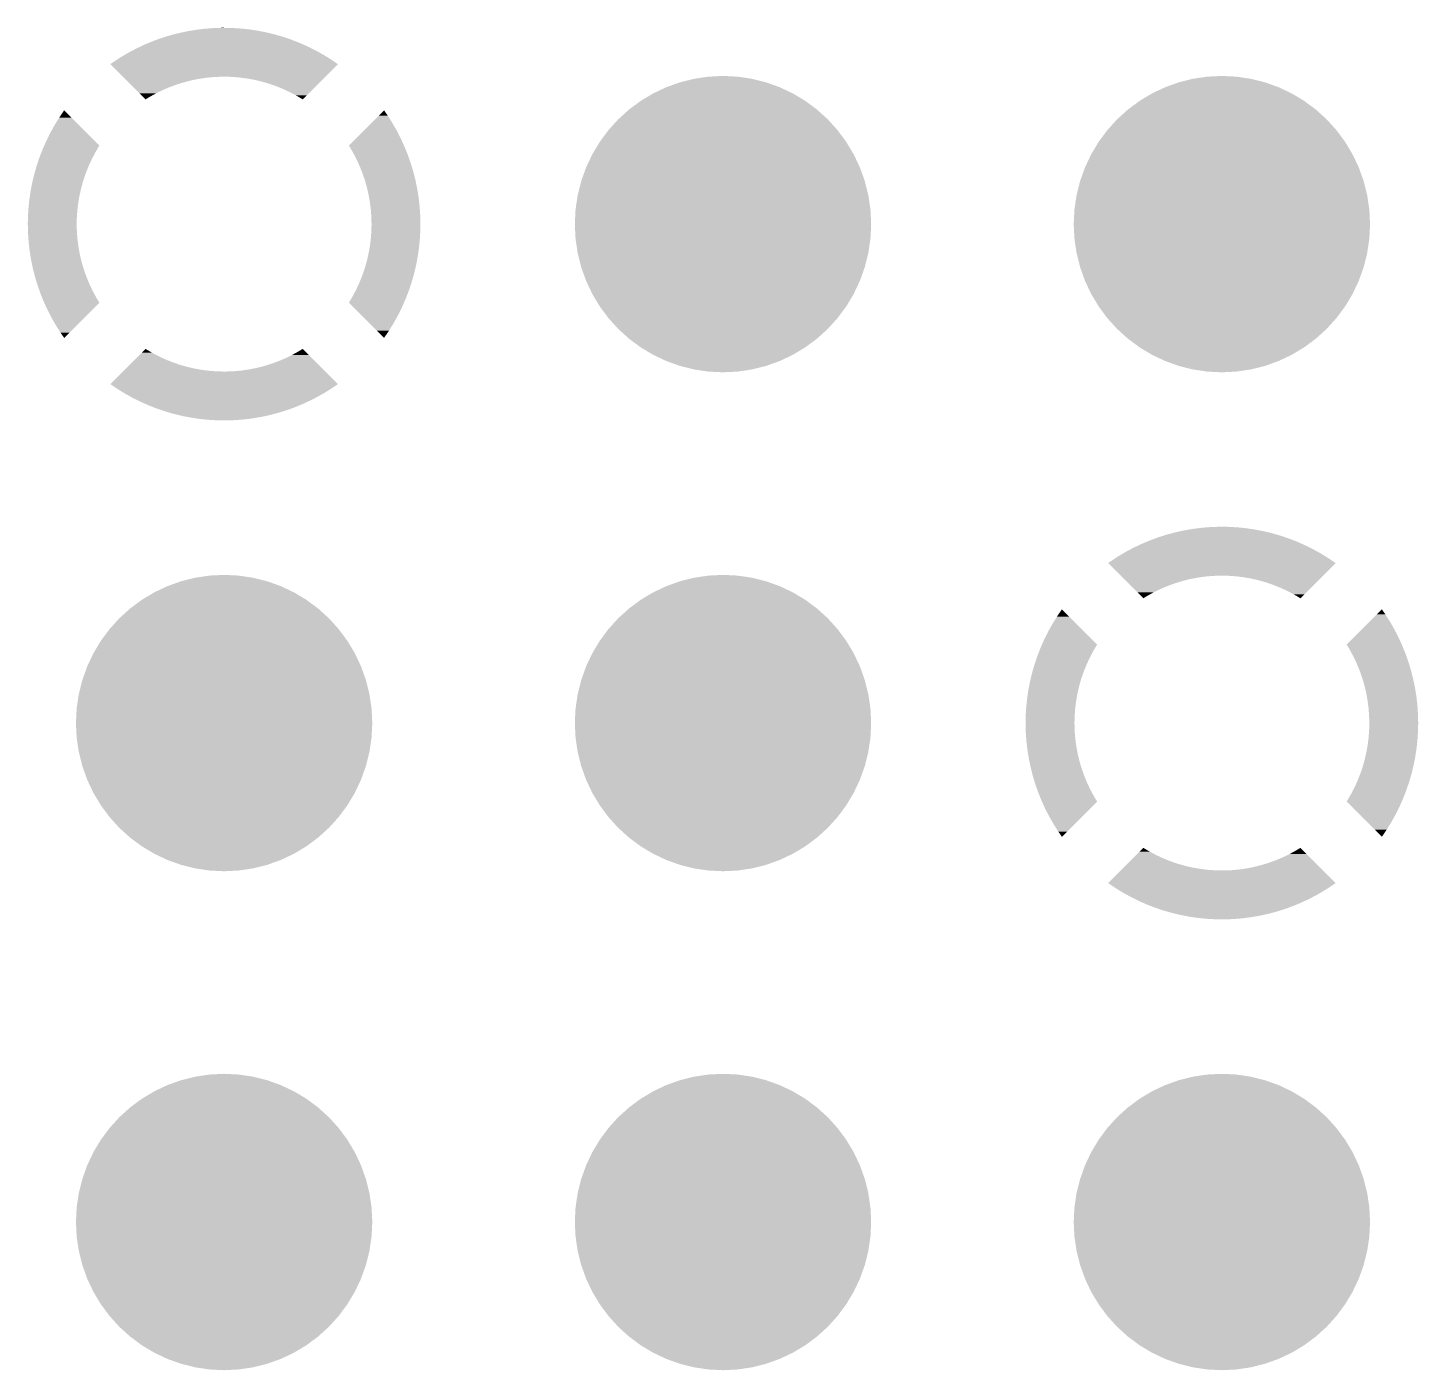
# Model space of a CAD drawing. Extents: x 295 to 953, y 10 to 290.
# Drawn here: x 731.5 to 738.58, y 178.8 to 185.63 of the extents above; entities that cross this region are included whole.
import ezdxf

# ---------------------------------------------------------------- set-up
doc = ezdxf.new("R2010")
doc.units = 0
doc.header["$LTSCALE"] = 5
doc.header["$MEASUREMENT"] = 0
doc.layers.get('0').update_dxf_attribs({"linetype": 'CONTINUOUS', "lineweight": 25})

msp = doc.modelspace()

# ---------------------------------------------------------------- linework, layer by layer
at = {"const_width": 0.7544}
for points in [[(734.6625, 184.6333, 1), (735.4169, 184.6333, 1)], [(737.2025, 184.6333, 1), (737.9569, 184.6333, 1)], [(732.1225, 182.0933, 1), (732.8769, 182.0933, 1)], [(734.6625, 182.0933, 1), (735.4169, 182.0933, 1)], [(732.1225, 179.5533, 1), (732.8769, 179.5533, 1)], [(734.6625, 179.5533, 1), (735.4169, 179.5533, 1)], [(737.2025, 179.5533, 1), (737.9569, 179.5533, 1)]]:
    msp.add_lwpolyline(points, format="xyb", close=True, dxfattribs=at)
for points in [[(732.2902, 185.6103), (732.3075, 185.6141), (732.7103, 185.6103), (732.6905, 185.6141)], [(732.3075, 185.6141), (732.3347, 185.6188), (732.6905, 185.6141), (732.6661, 185.6188)], [(732.3347, 185.6188), (732.3519, 185.6218), (732.6661, 185.6188), (732.6457, 185.6218)], [(732.3519, 185.6218), (732.3799, 185.6253), (732.6457, 185.6218), (732.6215, 185.6253)], [(732.3799, 185.6253), (732.3967, 185.6275), (732.6215, 185.6253), (732.6003, 185.6275)], [(732.3967, 185.6275), (732.4258, 185.6298), (732.6003, 185.6275), (732.5767, 185.6298)], [(732.4258, 185.6298), (732.4416, 185.6311), (732.5767, 185.6298), (732.5533, 185.6311)], [(732.4416, 185.6311), (732.4747, 185.6323), (732.5533, 185.6311), (732.5317, 185.6323)], [(732.4747, 185.6323), (732.4866, 185.6327), (732.5317, 185.6323), (732.4866, 185.6327)], [(732.0765, 185.5385), (732.0931, 185.5464), (732.9234, 185.5385), (732.9056, 185.5464)], [(732.0931, 185.5464), (732.1178, 185.5567), (732.9056, 185.5464), (732.8822, 185.5567)], [(732.1178, 185.5567), (732.1347, 185.5638), (732.8822, 185.5567), (732.864, 185.5638)], [(732.1347, 185.5638), (732.1599, 185.573), (732.864, 185.5638), (732.8402, 185.573)], [(732.1599, 185.573), (732.177, 185.5793), (732.8402, 185.573), (732.8216, 185.5793)], [(732.177, 185.5793), (732.2027, 185.5874), (732.8216, 185.5793), (732.7975, 185.5874)], [(732.2027, 185.5874), (732.22, 185.5929), (732.7975, 185.5874), (732.7785, 185.5929)], [(732.22, 185.5929), (732.2462, 185.5999), (732.7785, 185.5929), (732.7542, 185.5999)], [(732.2462, 185.5999), (732.2635, 185.6045), (732.7542, 185.5999), (732.7348, 185.6045)], [(732.2635, 185.6045), (732.2902, 185.6103), (732.7348, 185.6045), (732.7103, 185.6103)], [(731.9359, 185.4586), (731.9582, 185.4731), (733.063, 185.4586), (733.0416, 185.4731)], [(731.9582, 185.4731), (731.9737, 185.4832), (733.0416, 185.4731), (733.0252, 185.4832)], [(731.9737, 185.4832), (731.9966, 185.4967), (733.0252, 185.4832), (733.0032, 185.4967)], [(731.9966, 185.4967), (732.0126, 185.506), (733.0032, 185.4967), (732.9863, 185.506)], [(732.0126, 185.506), (732.0361, 185.5185), (732.9863, 185.506), (732.9638, 185.5185)], [(732.0361, 185.5185), (732.0524, 185.5271), (732.9638, 185.5185), (732.9464, 185.5271)], [(732.0524, 185.5271), (732.0765, 185.5385), (732.9464, 185.5271), (732.9234, 185.5385)], [(731.9205, 185.4478), (731.9359, 185.4586), (733.0789, 185.4478), (733.063, 185.4586)], [(731.9845, 185.3838), (731.9205, 185.4478), (733.0149, 185.3838), (733.0789, 185.4478)], [(731.9859, 185.3824), (731.9845, 185.3838), (732.4528, 185.3824), (732.4918, 185.3838)], [(731.9893, 185.379), (731.9859, 185.3824), (732.4139, 185.379), (732.4528, 185.3824)], [(731.9948, 185.3735), (731.9893, 185.379), (732.3752, 185.3735), (732.4139, 185.379)], [(732.0023, 185.366), (731.9948, 185.3735), (732.3369, 185.366), (732.3752, 185.3735)], [(732.0117, 185.3565), (732.0023, 185.366), (732.299, 185.3565), (732.3369, 185.366)], [(732.0231, 185.3451), (732.0117, 185.3565), (732.2617, 185.3451), (732.299, 185.3565)], [(732.0365, 185.3318), (732.0231, 185.3451), (732.225, 185.3318), (732.2617, 185.3451)], [(732.0517, 185.3166), (732.0365, 185.3318), (732.189, 185.3166), (732.225, 185.3318)], [(732.5309, 185.3832), (732.4918, 185.3838), (733.0143, 185.3832), (733.0149, 185.3838)], [(732.5698, 185.3806), (732.5309, 185.3832), (733.0117, 185.3806), (733.0143, 185.3832)], [(732.6086, 185.3759), (732.5698, 185.3806), (733.007, 185.3759), (733.0117, 185.3806)], [(732.6471, 185.3693), (732.6086, 185.3759), (733.0004, 185.3693), (733.007, 185.3759)], [(732.6852, 185.3606), (732.6471, 185.3693), (732.9917, 185.3606), (733.0004, 185.3693)], [(732.7227, 185.35), (732.6852, 185.3606), (732.9811, 185.35), (732.9917, 185.3606)], [(732.7597, 185.3374), (732.7227, 185.35), (732.9685, 185.3374), (732.9811, 185.35)], [(732.796, 185.3229), (732.7597, 185.3374), (732.954, 185.3229), (732.9685, 185.3374)], [(732.0688, 185.2995), (732.0517, 185.3166), (732.1539, 185.2995), (732.189, 185.3166)], [(732.0877, 185.2806), (732.0688, 185.2995), (732.1197, 185.2806), (732.1539, 185.2995)], [(732.0998, 185.2685), (732.0877, 185.2806), (732.0998, 185.2685), (732.1197, 185.2806)], [(732.8314, 185.3066), (732.796, 185.3229), (732.9377, 185.3066), (732.954, 185.3229)], [(732.866, 185.2884), (732.8314, 185.3066), (732.9195, 185.2884), (732.9377, 185.3066)], [(732.8996, 185.2685), (732.866, 185.2884), (732.8996, 185.2685), (732.9195, 185.2884)], [(731.6599, 185.1752), (731.6852, 185.2125), (731.7225, 185.1752), (731.6852, 185.2125)], [(733.2498, 185.1481), (733.2879, 185.1862), (733.3564, 185.1481), (733.3323, 185.1862)], [(733.2879, 185.1862), (733.3142, 185.2125), (733.3323, 185.1862), (733.3142, 185.2125)], [(731.6145, 185.0974), (731.6363, 185.1368), (731.8003, 185.0974), (731.7609, 185.1368)], [(731.6363, 185.1368), (731.6599, 185.1752), (731.7609, 185.1368), (731.7225, 185.1752)], [(733.2106, 185.109), (733.2498, 185.1481), (733.3787, 185.109), (733.3564, 185.1481)], [(731.584, 185.0332), (731.5945, 185.057), (731.8645, 185.0332), (731.8407, 185.057)], [(731.5945, 185.057), (731.6145, 185.0974), (731.8407, 185.057), (731.8003, 185.0974)], [(733.1349, 185.0332), (733.1705, 185.0689), (733.4156, 185.0332), (733.3993, 185.0689)], [(733.1705, 185.0689), (733.2106, 185.109), (733.3993, 185.0689), (733.3787, 185.109)], [(731.557, 184.965), (731.56, 184.9738), (731.8264, 184.965), (731.831, 184.9738)], [(731.56, 184.9738), (731.57, 184.9996), (731.831, 184.9738), (731.8446, 184.9996)], [(731.57, 184.9996), (731.5763, 185.0158), (731.8446, 184.9996), (731.8542, 185.0158)], [(731.5763, 185.0158), (731.584, 185.0332), (731.8542, 185.0158), (731.8645, 185.0332)], [(733.1381, 185.0279), (733.1349, 185.0332), (733.418, 185.0279), (733.4156, 185.0332)], [(733.1509, 185.0065), (733.1381, 185.0279), (733.4266, 185.0065), (733.418, 185.0279)], [(733.1619, 184.9861), (733.1509, 185.0065), (733.4349, 184.9861), (733.4266, 185.0065)], [(733.1695, 184.9721), (733.1619, 184.9861), (733.4398, 184.9721), (733.4349, 184.9861)], [(731.5347, 184.8933), (731.5452, 184.9296), (731.7956, 184.8933), (731.8101, 184.9296)], [(731.5452, 184.9296), (731.5456, 184.9311), (731.8101, 184.9296), (731.8108, 184.9311)], [(731.5456, 184.9311), (731.557, 184.965), (731.8108, 184.9311), (731.8264, 184.965)], [(733.183, 184.9436), (733.1695, 184.9721), (733.4498, 184.9436), (733.4398, 184.9721)], [(733.1862, 184.9368), (733.183, 184.9436), (733.4519, 184.9368), (733.4498, 184.9436)], [(733.201, 184.9007), (733.1862, 184.9368), (733.4628, 184.9007), (733.4519, 184.9368)], [(731.5178, 184.8188), (731.5227, 184.844), (731.7724, 184.8188), (731.7795, 184.844)], [(731.5227, 184.844), (731.5256, 184.8563), (731.7795, 184.844), (731.783, 184.8563)], [(731.5256, 184.8563), (731.5331, 184.8878), (731.783, 184.8563), (731.7937, 184.8878)], [(731.5331, 184.8878), (731.5347, 184.8933), (731.7937, 184.8878), (731.7956, 184.8933)], [(733.2011, 184.9004), (733.201, 184.9007), (733.4628, 184.9004), (733.4628, 184.9007)], [(733.214, 184.8638), (733.2011, 184.9004), (733.4721, 184.8638), (733.4628, 184.9004)], [(733.2161, 184.8567), (733.214, 184.8638), (733.4739, 184.8567), (733.4721, 184.8638)], [(733.225, 184.8264), (733.2161, 184.8567), (733.4801, 184.8264), (733.4739, 184.8567)], [(731.5077, 184.7551), (731.5114, 184.7807), (731.7593, 184.7551), (731.7637, 184.7807)], [(731.5114, 184.7807), (731.5142, 184.7997), (731.7637, 184.7807), (731.7681, 184.7997)], [(731.5142, 184.7997), (731.5178, 184.8188), (731.7681, 184.7997), (731.7724, 184.8188)], [(733.2283, 184.8126), (733.225, 184.8264), (733.483, 184.8126), (733.4801, 184.8264)], [(733.2341, 184.7884), (733.2283, 184.8126), (733.4868, 184.7884), (733.483, 184.8126)], [(733.2378, 184.7681), (733.2341, 184.7884), (733.4901, 184.7681), (733.4868, 184.7884)], [(733.2411, 184.75), (733.2378, 184.7681), (733.4921, 184.75), (733.4901, 184.7681)], [(731.5007, 184.6653), (731.5028, 184.7034), (731.7498, 184.6653), (731.7524, 184.7034)], [(731.5028, 184.7034), (731.5032, 184.7103), (731.7524, 184.7034), (731.7532, 184.7103)], [(731.5032, 184.7103), (731.5064, 184.7422), (731.7532, 184.7103), (731.7571, 184.7422)], [(731.5064, 184.7422), (731.5077, 184.7551), (731.7571, 184.7422), (731.7593, 184.7551)], [(733.2446, 184.7233), (733.2411, 184.75), (733.4951, 184.7233), (733.4921, 184.75)], [(733.2462, 184.7113), (733.2446, 184.7233), (733.4959, 184.7113), (733.4951, 184.7233)], [(733.2488, 184.6784), (733.2462, 184.7113), (733.4982, 184.6784), (733.4959, 184.7113)], [(731.5002, 184.6333), (731.5007, 184.6645), (731.7491, 184.6333), (731.7498, 184.6645)], [(731.5011, 184.5943), (731.5002, 184.6333), (731.7501, 184.5943), (731.7491, 184.6333)], [(731.5007, 184.6645), (731.5007, 184.6653), (731.7498, 184.6645), (731.7498, 184.6653)], [(733.2492, 184.6723), (733.2488, 184.6784), (733.4983, 184.6723), (733.4982, 184.6784)], [(733.2503, 184.6333), (733.2492, 184.6723), (733.4992, 184.6333), (733.4983, 184.6723)], [(733.2496, 184.6021), (733.2503, 184.6333), (733.4987, 184.6021), (733.4992, 184.6333)], [(731.5012, 184.5883), (731.5011, 184.5943), (731.7506, 184.5883), (731.7501, 184.5943)], [(731.5035, 184.5553), (731.5012, 184.5883), (731.7532, 184.5553), (731.7506, 184.5883)], [(731.5043, 184.5433), (731.5035, 184.5553), (731.7548, 184.5433), (731.7532, 184.5553)], [(733.2423, 184.5244), (733.2462, 184.5563), (733.493, 184.5244), (733.4962, 184.5563)], [(733.2462, 184.5563), (733.247, 184.5632), (733.4962, 184.5563), (733.4966, 184.5632)], [(733.247, 184.5632), (733.2496, 184.6013), (733.4966, 184.5632), (733.4987, 184.6013)], [(733.2496, 184.6013), (733.2496, 184.6021), (733.4987, 184.6013), (733.4987, 184.6021)], [(731.5073, 184.5166), (731.5043, 184.5433), (731.7583, 184.5166), (731.7548, 184.5433)], [(731.5093, 184.4985), (731.5073, 184.5166), (731.7616, 184.4985), (731.7583, 184.5166)], [(731.5126, 184.4782), (731.5093, 184.4985), (731.7653, 184.4782), (731.7616, 184.4985)], [(733.2313, 184.4669), (733.2356, 184.4859), (733.4852, 184.4669), (733.488, 184.4859)], [(733.2356, 184.4859), (733.2401, 184.5115), (733.488, 184.4859), (733.4917, 184.5115)], [(733.2401, 184.5115), (733.2423, 184.5244), (733.4917, 184.5115), (733.493, 184.5244)], [(731.5164, 184.454), (731.5126, 184.4782), (731.7711, 184.454), (731.7653, 184.4782)], [(731.5193, 184.4402), (731.5164, 184.454), (731.7744, 184.4402), (731.7711, 184.454)], [(731.5255, 184.4099), (731.5193, 184.4402), (731.7833, 184.4099), (731.7744, 184.4402)], [(731.5273, 184.4028), (731.5255, 184.4099), (731.7854, 184.4028), (731.7833, 184.4099)], [(733.2057, 184.3788), (733.2164, 184.4103), (733.4662, 184.3788), (733.4738, 184.4103)], [(733.2164, 184.4103), (733.2199, 184.4226), (733.4738, 184.4103), (733.4767, 184.4226)], [(733.2199, 184.4226), (733.227, 184.4478), (733.4767, 184.4226), (733.4816, 184.4478)], [(733.227, 184.4478), (733.2313, 184.4669), (733.4816, 184.4478), (733.4852, 184.4669)], [(731.5366, 184.3662), (731.5273, 184.4028), (731.7983, 184.3662), (731.7854, 184.4028)], [(731.5366, 184.3659), (731.5366, 184.3662), (731.7984, 184.3659), (731.7983, 184.3662)], [(731.5475, 184.3298), (731.5366, 184.3659), (731.8132, 184.3298), (731.7984, 184.3659)], [(733.1886, 184.3355), (733.1893, 184.337), (733.4538, 184.3355), (733.4542, 184.337)], [(733.1893, 184.337), (733.2038, 184.3733), (733.4542, 184.337), (733.4647, 184.3733)], [(733.2038, 184.3733), (733.2057, 184.3788), (733.4647, 184.3733), (733.4662, 184.3788)], [(731.5496, 184.323), (731.5475, 184.3298), (731.8164, 184.323), (731.8132, 184.3298)], [(731.5596, 184.2945), (731.5496, 184.323), (731.8299, 184.2945), (731.8164, 184.323)], [(731.5645, 184.2805), (731.5596, 184.2945), (731.8375, 184.2805), (731.8299, 184.2945)], [(731.5728, 184.2601), (731.5645, 184.2805), (731.8485, 184.2601), (731.8375, 184.2805)], [(733.1452, 184.2508), (733.1548, 184.267), (733.4231, 184.2508), (733.4294, 184.267)], [(733.1548, 184.267), (733.1684, 184.2928), (733.4294, 184.267), (733.4394, 184.2928)], [(733.1684, 184.2928), (733.173, 184.3016), (733.4394, 184.2928), (733.4423, 184.3016)], [(733.173, 184.3016), (733.1886, 184.3355), (733.4423, 184.3016), (733.4538, 184.3355)], [(731.5814, 184.2387), (731.5728, 184.2601), (731.8613, 184.2387), (731.8485, 184.2601)], [(731.5838, 184.2334), (731.5814, 184.2387), (731.8645, 184.2334), (731.8613, 184.2387)], [(731.6001, 184.1977), (731.5838, 184.2334), (731.8289, 184.1977), (731.8645, 184.2334)], [(731.6206, 184.1576), (731.6001, 184.1977), (731.7888, 184.1576), (731.8289, 184.1977)], [(733.1349, 184.2334), (733.1452, 184.2508), (733.4154, 184.2334), (733.4231, 184.2508)], [(733.1587, 184.2096), (733.1349, 184.2334), (733.4049, 184.2096), (733.4154, 184.2334)], [(733.1991, 184.1692), (733.1587, 184.2096), (733.3849, 184.1692), (733.4049, 184.2096)], [(731.643, 184.1185), (731.6206, 184.1576), (731.7496, 184.1185), (731.7888, 184.1576)], [(733.2385, 184.1298), (733.1991, 184.1692), (733.3631, 184.1298), (733.3849, 184.1692)], [(733.2769, 184.0914), (733.2385, 184.1298), (733.3395, 184.0914), (733.3631, 184.1298)], [(731.6671, 184.0804), (731.643, 184.1185), (731.7115, 184.0804), (731.7496, 184.1185)], [(731.6852, 184.0541), (731.6671, 184.0804), (731.6852, 184.0541), (731.7115, 184.0804)], [(733.3142, 184.0541), (733.2769, 184.0914), (733.3142, 184.0541), (733.3395, 184.0914)], [(732.0799, 183.9782), (732.0998, 183.9981), (732.1334, 183.9782), (732.0998, 183.9981)], [(732.8455, 183.9671), (732.8797, 183.986), (732.9306, 183.9671), (732.9117, 183.986)], [(732.8797, 183.986), (732.8996, 183.9981), (732.9117, 183.986), (732.8996, 183.9981)], [(732.0077, 183.906), (732.0183, 183.9166), (732.3142, 183.906), (732.2767, 183.9166)], [(732.0183, 183.9166), (732.0309, 183.9292), (732.2767, 183.9166), (732.2397, 183.9292)], [(732.0309, 183.9292), (732.0454, 183.9437), (732.2397, 183.9292), (732.2034, 183.9437)], [(732.0454, 183.9437), (732.0617, 183.96), (732.2034, 183.9437), (732.1679, 183.96)], [(732.0617, 183.96), (732.0799, 183.9782), (732.1679, 183.96), (732.1334, 183.9782)], [(732.7004, 183.9101), (732.7377, 183.9215), (732.9877, 183.9101), (732.9762, 183.9215)], [(732.7377, 183.9215), (732.7744, 183.9348), (732.9762, 183.9215), (732.9629, 183.9348)], [(732.7744, 183.9348), (732.8104, 183.95), (732.9629, 183.9348), (732.9477, 183.95)], [(732.8104, 183.95), (732.8455, 183.9671), (732.9477, 183.95), (732.9306, 183.9671)], [(731.9204, 183.8188), (731.9844, 183.8828), (733.0789, 183.8188), (733.0149, 183.8828)], [(731.9844, 183.8828), (731.9851, 183.8834), (732.5076, 183.8828), (732.4685, 183.8834)], [(731.9851, 183.8834), (731.9877, 183.886), (732.4685, 183.8834), (732.4296, 183.886)], [(731.9877, 183.886), (731.9924, 183.8907), (732.4296, 183.886), (732.3908, 183.8907)], [(731.9924, 183.8907), (731.999, 183.8973), (732.3908, 183.8907), (732.3523, 183.8973)], [(731.999, 183.8973), (732.0077, 183.906), (732.3523, 183.8973), (732.3142, 183.906)], [(732.5076, 183.8828), (732.5466, 183.8842), (733.0149, 183.8828), (733.0135, 183.8842)], [(732.5466, 183.8842), (732.5855, 183.8877), (733.0135, 183.8842), (733.0101, 183.8877)], [(732.5855, 183.8877), (732.6241, 183.8931), (733.0101, 183.8877), (733.0046, 183.8931)], [(732.6241, 183.8931), (732.6625, 183.9006), (733.0046, 183.8931), (732.9971, 183.9006)], [(732.6625, 183.9006), (732.7004, 183.9101), (732.9971, 183.9006), (732.9877, 183.9101)], [(731.9364, 183.808), (731.9204, 183.8188), (733.0634, 183.808), (733.0789, 183.8188)], [(731.9578, 183.7935), (731.9364, 183.808), (733.0412, 183.7935), (733.0634, 183.808)], [(731.9742, 183.7834), (731.9578, 183.7935), (733.0257, 183.7834), (733.0412, 183.7935)], [(731.9962, 183.7699), (731.9742, 183.7834), (733.0027, 183.7699), (733.0257, 183.7834)], [(732.0131, 183.7606), (731.9962, 183.7699), (732.9868, 183.7606), (733.0027, 183.7699)], [(732.0356, 183.7481), (732.0131, 183.7606), (732.9633, 183.7481), (732.9868, 183.7606)], [(732.053, 183.7395), (732.0356, 183.7481), (732.947, 183.7395), (732.9633, 183.7481)], [(732.076, 183.7281), (732.053, 183.7395), (732.9229, 183.7281), (732.947, 183.7395)], [(732.0938, 183.7202), (732.076, 183.7281), (732.9063, 183.7202), (732.9229, 183.7281)], [(732.1172, 183.7099), (732.0938, 183.7202), (732.8816, 183.7099), (732.9063, 183.7202)], [(732.1354, 183.7028), (732.1172, 183.7099), (732.8647, 183.7028), (732.8816, 183.7099)], [(732.1592, 183.6936), (732.1354, 183.7028), (732.8395, 183.6936), (732.8647, 183.7028)], [(732.1778, 183.6873), (732.1592, 183.6936), (732.8224, 183.6873), (732.8395, 183.6936)], [(732.2019, 183.6792), (732.1778, 183.6873), (732.7967, 183.6792), (732.8224, 183.6873)], [(732.2209, 183.6737), (732.2019, 183.6792), (732.7794, 183.6737), (732.7967, 183.6792)], [(732.2452, 183.6668), (732.2209, 183.6737), (732.7532, 183.6668), (732.7794, 183.6737)], [(732.2646, 183.6621), (732.2452, 183.6668), (732.7359, 183.6621), (732.7532, 183.6668)], [(732.289, 183.6563), (732.2646, 183.6621), (732.7092, 183.6563), (732.7359, 183.6621)], [(732.3089, 183.6525), (732.289, 183.6563), (732.6918, 183.6525), (732.7092, 183.6563)], [(732.3333, 183.6478), (732.3089, 183.6525), (732.6646, 183.6478), (732.6918, 183.6525)], [(732.3537, 183.6448), (732.3333, 183.6478), (732.6474, 183.6448), (732.6646, 183.6478)], [(732.3779, 183.6413), (732.3537, 183.6448), (732.6195, 183.6413), (732.6474, 183.6448)], [(732.3991, 183.6391), (732.3779, 183.6413), (732.6027, 183.6391), (732.6195, 183.6413)], [(732.4227, 183.6368), (732.3991, 183.6391), (732.5736, 183.6368), (732.6027, 183.6391)], [(732.4461, 183.6355), (732.4227, 183.6368), (732.5578, 183.6355), (732.5736, 183.6368)], [(732.4677, 183.6343), (732.4461, 183.6355), (732.5247, 183.6343), (732.5578, 183.6355)], [(732.5128, 183.6339), (732.4677, 183.6343), (732.5128, 183.6339), (732.5247, 183.6343)], [(737.3262, 183.0599), (737.3435, 183.0645), (737.8342, 183.0599), (737.8148, 183.0645)], [(737.3435, 183.0645), (737.3702, 183.0703), (737.8148, 183.0645), (737.7903, 183.0703)], [(737.3702, 183.0703), (737.3875, 183.0741), (737.7903, 183.0703), (737.7705, 183.0741)], [(737.3875, 183.0741), (737.4147, 183.0788), (737.7705, 183.0741), (737.7461, 183.0788)], [(737.4147, 183.0788), (737.4319, 183.0818), (737.7461, 183.0788), (737.7257, 183.0818)], [(737.4319, 183.0818), (737.4599, 183.0853), (737.7257, 183.0818), (737.7015, 183.0853)], [(737.4599, 183.0853), (737.4767, 183.0875), (737.7015, 183.0853), (737.6803, 183.0875)], [(737.4767, 183.0875), (737.5058, 183.0898), (737.6803, 183.0875), (737.6567, 183.0898)], [(737.5058, 183.0898), (737.5216, 183.0911), (737.6567, 183.0898), (737.6333, 183.0911)], [(737.5216, 183.0911), (737.5547, 183.0923), (737.6333, 183.0911), (737.6117, 183.0923)], [(737.5547, 183.0923), (737.5666, 183.0927), (737.6117, 183.0923), (737.5666, 183.0927)], [(737.1324, 182.9871), (737.1565, 182.9985), (738.0264, 182.9871), (738.0034, 182.9985)], [(737.1565, 182.9985), (737.1731, 183.0064), (738.0034, 182.9985), (737.9856, 183.0064)], [(737.1731, 183.0064), (737.1978, 183.0167), (737.9856, 183.0064), (737.9622, 183.0167)], [(737.1978, 183.0167), (737.2147, 183.0238), (737.9622, 183.0167), (737.944, 183.0238)], [(737.2147, 183.0238), (737.2399, 183.033), (737.944, 183.0238), (737.9202, 183.033)], [(737.2399, 183.033), (737.257, 183.0393), (737.9202, 183.033), (737.9016, 183.0393)], [(737.257, 183.0393), (737.2827, 183.0474), (737.9016, 183.0393), (737.8775, 183.0474)], [(737.2827, 183.0474), (737.3, 183.0529), (737.8775, 183.0474), (737.8585, 183.0529)], [(737.3, 183.0529), (737.3262, 183.0599), (737.8585, 183.0529), (737.8342, 183.0599)], [(737.0159, 182.9186), (737.0382, 182.9331), (738.143, 182.9186), (738.1216, 182.9331)], [(737.0382, 182.9331), (737.0537, 182.9432), (738.1216, 182.9331), (738.1052, 182.9432)], [(737.0537, 182.9432), (737.0766, 182.9567), (738.1052, 182.9432), (738.0832, 182.9567)], [(737.0766, 182.9567), (737.0926, 182.966), (738.0832, 182.9567), (738.0663, 182.966)], [(737.0926, 182.966), (737.1161, 182.9785), (738.0663, 182.966), (738.0438, 182.9785)], [(737.1161, 182.9785), (737.1324, 182.9871), (738.0438, 182.9785), (738.0264, 182.9871)], [(737.0005, 182.9078), (737.0159, 182.9186), (738.1589, 182.9078), (738.143, 182.9186)], [(737.0645, 182.8438), (737.0005, 182.9078), (738.0949, 182.8438), (738.1589, 182.9078)], [(737.0659, 182.8424), (737.0645, 182.8438), (737.5328, 182.8424), (737.5718, 182.8438)], [(737.0693, 182.839), (737.0659, 182.8424), (737.4939, 182.839), (737.5328, 182.8424)], [(737.0748, 182.8335), (737.0693, 182.839), (737.4552, 182.8335), (737.4939, 182.839)], [(737.0823, 182.826), (737.0748, 182.8335), (737.4169, 182.826), (737.4552, 182.8335)], [(737.0917, 182.8165), (737.0823, 182.826), (737.379, 182.8165), (737.4169, 182.826)], [(737.1031, 182.8051), (737.0917, 182.8165), (737.3417, 182.8051), (737.379, 182.8165)], [(737.1165, 182.7918), (737.1031, 182.8051), (737.305, 182.7918), (737.3417, 182.8051)], [(737.1317, 182.7766), (737.1165, 182.7918), (737.269, 182.7766), (737.305, 182.7918)], [(737.6109, 182.8432), (737.5718, 182.8438), (738.0943, 182.8432), (738.0949, 182.8438)], [(737.6498, 182.8406), (737.6109, 182.8432), (738.0917, 182.8406), (738.0943, 182.8432)], [(737.6886, 182.8359), (737.6498, 182.8406), (738.087, 182.8359), (738.0917, 182.8406)], [(737.7271, 182.8293), (737.6886, 182.8359), (738.0804, 182.8293), (738.087, 182.8359)], [(737.7652, 182.8206), (737.7271, 182.8293), (738.0717, 182.8206), (738.0804, 182.8293)], [(737.8027, 182.81), (737.7652, 182.8206), (738.0611, 182.81), (738.0717, 182.8206)], [(737.8397, 182.7974), (737.8027, 182.81), (738.0485, 182.7974), (738.0611, 182.81)], [(737.876, 182.7829), (737.8397, 182.7974), (738.034, 182.7829), (738.0485, 182.7974)], [(737.9114, 182.7666), (737.876, 182.7829), (738.0177, 182.7666), (738.034, 182.7829)], [(737.1488, 182.7595), (737.1317, 182.7766), (737.2339, 182.7595), (737.269, 182.7766)], [(737.1677, 182.7406), (737.1488, 182.7595), (737.1997, 182.7406), (737.2339, 182.7595)], [(737.1798, 182.7285), (737.1677, 182.7406), (737.1798, 182.7285), (737.1997, 182.7406)], [(737.946, 182.7484), (737.9114, 182.7666), (737.9995, 182.7484), (738.0177, 182.7666)], [(737.9796, 182.7285), (737.946, 182.7484), (737.9796, 182.7285), (737.9995, 182.7484)], [(736.7399, 182.6352), (736.7652, 182.6725), (736.8025, 182.6352), (736.7652, 182.6725)], [(738.3298, 182.6081), (738.3679, 182.6462), (738.4364, 182.6081), (738.4123, 182.6462)], [(738.3679, 182.6462), (738.3942, 182.6725), (738.4123, 182.6462), (738.3942, 182.6725)], [(736.6945, 182.5574), (736.7163, 182.5968), (736.8803, 182.5574), (736.8409, 182.5968)], [(736.7163, 182.5968), (736.7399, 182.6352), (736.8409, 182.5968), (736.8025, 182.6352)], [(738.2505, 182.5289), (738.2906, 182.569), (738.4793, 182.5289), (738.4587, 182.569)], [(738.2906, 182.569), (738.3298, 182.6081), (738.4587, 182.569), (738.4364, 182.6081)], [(736.664, 182.4932), (736.6745, 182.517), (736.9445, 182.4932), (736.9207, 182.517)], [(736.6745, 182.517), (736.6945, 182.5574), (736.9207, 182.517), (736.8803, 182.5574)], [(738.2149, 182.4932), (738.2505, 182.5289), (738.4956, 182.4932), (738.4793, 182.5289)], [(736.637, 182.425), (736.64, 182.4338), (736.9064, 182.425), (736.911, 182.4338)], [(736.64, 182.4338), (736.65, 182.4596), (736.911, 182.4338), (736.9246, 182.4596)], [(736.65, 182.4596), (736.6563, 182.4758), (736.9246, 182.4596), (736.9342, 182.4758)], [(736.6563, 182.4758), (736.664, 182.4932), (736.9342, 182.4758), (736.9445, 182.4932)], [(738.2181, 182.4879), (738.2149, 182.4932), (738.498, 182.4879), (738.4956, 182.4932)], [(738.2309, 182.4665), (738.2181, 182.4879), (738.5066, 182.4665), (738.498, 182.4879)], [(738.2419, 182.4461), (738.2309, 182.4665), (738.5149, 182.4461), (738.5066, 182.4665)], [(738.2495, 182.4321), (738.2419, 182.4461), (738.5198, 182.4321), (738.5149, 182.4461)], [(738.263, 182.4036), (738.2495, 182.4321), (738.5298, 182.4036), (738.5198, 182.4321)], [(736.6147, 182.3533), (736.6252, 182.3896), (736.8756, 182.3533), (736.8901, 182.3896)], [(736.6252, 182.3896), (736.6256, 182.3911), (736.8901, 182.3896), (736.8908, 182.3911)], [(736.6256, 182.3911), (736.637, 182.425), (736.8908, 182.3911), (736.9064, 182.425)], [(738.2662, 182.3968), (738.263, 182.4036), (738.5319, 182.3968), (738.5298, 182.4036)], [(738.281, 182.3607), (738.2662, 182.3968), (738.5428, 182.3607), (738.5319, 182.3968)], [(738.2811, 182.3604), (738.281, 182.3607), (738.5428, 182.3604), (738.5428, 182.3607)], [(738.294, 182.3238), (738.2811, 182.3604), (738.5521, 182.3238), (738.5428, 182.3604)], [(736.5978, 182.2788), (736.6027, 182.304), (736.8524, 182.2788), (736.8595, 182.304)], [(736.6027, 182.304), (736.6056, 182.3163), (736.8595, 182.304), (736.863, 182.3163)], [(736.6056, 182.3163), (736.6131, 182.3478), (736.863, 182.3163), (736.8737, 182.3478)], [(736.6131, 182.3478), (736.6147, 182.3533), (736.8737, 182.3478), (736.8756, 182.3533)], [(738.2961, 182.3167), (738.294, 182.3238), (738.5539, 182.3167), (738.5521, 182.3238)], [(738.305, 182.2864), (738.2961, 182.3167), (738.5601, 182.2864), (738.5539, 182.3167)], [(738.3083, 182.2726), (738.305, 182.2864), (738.563, 182.2726), (738.5601, 182.2864)], [(736.5864, 182.2022), (736.5877, 182.2151), (736.8371, 182.2022), (736.8393, 182.2151)], [(736.5877, 182.2151), (736.5914, 182.2407), (736.8393, 182.2151), (736.8437, 182.2407)], [(736.5914, 182.2407), (736.5942, 182.2597), (736.8437, 182.2407), (736.8481, 182.2597)], [(736.5942, 182.2597), (736.5978, 182.2788), (736.8481, 182.2597), (736.8524, 182.2788)], [(738.3141, 182.2484), (738.3083, 182.2726), (738.5668, 182.2484), (738.563, 182.2726)], [(738.3178, 182.2281), (738.3141, 182.2484), (738.5701, 182.2281), (738.5668, 182.2484)], [(738.3211, 182.21), (738.3178, 182.2281), (738.5721, 182.21), (738.5701, 182.2281)], [(736.5807, 182.1253), (736.5828, 182.1634), (736.8298, 182.1253), (736.8324, 182.1634)], [(736.5828, 182.1634), (736.5832, 182.1703), (736.8324, 182.1634), (736.8332, 182.1703)], [(736.5832, 182.1703), (736.5864, 182.2022), (736.8332, 182.1703), (736.8371, 182.2022)], [(738.3246, 182.1833), (738.3211, 182.21), (738.5751, 182.1833), (738.5721, 182.21)], [(738.3262, 182.1713), (738.3246, 182.1833), (738.5759, 182.1713), (738.5751, 182.1833)], [(738.3288, 182.1384), (738.3262, 182.1713), (738.5782, 182.1384), (738.5759, 182.1713)], [(736.5802, 182.0933), (736.5807, 182.1245), (736.8291, 182.0933), (736.8298, 182.1245)], [(736.5811, 182.0543), (736.5802, 182.0933), (736.8301, 182.0543), (736.8291, 182.0933)], [(736.5807, 182.1245), (736.5807, 182.1253), (736.8298, 182.1245), (736.8298, 182.1253)], [(738.3292, 182.1323), (738.3288, 182.1384), (738.5783, 182.1323), (738.5782, 182.1384)], [(738.3303, 182.0933), (738.3292, 182.1323), (738.5792, 182.0933), (738.5783, 182.1323)], [(738.3296, 182.0621), (738.3303, 182.0933), (738.5787, 182.0621), (738.5792, 182.0933)], [(736.5812, 182.0483), (736.5811, 182.0543), (736.8306, 182.0483), (736.8301, 182.0543)], [(736.5835, 182.0153), (736.5812, 182.0483), (736.8332, 182.0153), (736.8306, 182.0483)], [(736.5843, 182.0033), (736.5835, 182.0153), (736.8348, 182.0033), (736.8332, 182.0153)], [(736.5873, 181.9766), (736.5843, 182.0033), (736.8383, 181.9766), (736.8348, 182.0033)], [(738.3223, 181.9844), (738.3262, 182.0163), (738.573, 181.9844), (738.5762, 182.0163)], [(738.3262, 182.0163), (738.327, 182.0232), (738.5762, 182.0163), (738.5766, 182.0232)], [(738.327, 182.0232), (738.3296, 182.0613), (738.5766, 182.0232), (738.5787, 182.0613)], [(738.3296, 182.0613), (738.3296, 182.0621), (738.5787, 182.0613), (738.5787, 182.0621)], [(736.5893, 181.9585), (736.5873, 181.9766), (736.8416, 181.9585), (736.8383, 181.9766)], [(736.5926, 181.9382), (736.5893, 181.9585), (736.8453, 181.9382), (736.8416, 181.9585)], [(736.5964, 181.914), (736.5926, 181.9382), (736.8511, 181.914), (736.8453, 181.9382)], [(738.3113, 181.9269), (738.3156, 181.9459), (738.5652, 181.9269), (738.568, 181.9459)], [(738.3156, 181.9459), (738.3201, 181.9715), (738.568, 181.9459), (738.5717, 181.9715)], [(738.3201, 181.9715), (738.3223, 181.9844), (738.5717, 181.9715), (738.573, 181.9844)], [(736.5993, 181.9002), (736.5964, 181.914), (736.8544, 181.9002), (736.8511, 181.914)], [(736.6055, 181.8699), (736.5993, 181.9002), (736.8633, 181.8699), (736.8544, 181.9002)], [(736.6073, 181.8628), (736.6055, 181.8699), (736.8654, 181.8628), (736.8633, 181.8699)], [(736.6166, 181.8262), (736.6073, 181.8628), (736.8783, 181.8262), (736.8654, 181.8628)], [(738.2857, 181.8388), (738.2964, 181.8703), (738.5462, 181.8388), (738.5538, 181.8703)], [(738.2964, 181.8703), (738.2999, 181.8826), (738.5538, 181.8703), (738.5567, 181.8826)], [(738.2999, 181.8826), (738.307, 181.9078), (738.5567, 181.8826), (738.5616, 181.9078)], [(738.307, 181.9078), (738.3113, 181.9269), (738.5616, 181.9078), (738.5652, 181.9269)], [(736.6166, 181.8259), (736.6166, 181.8262), (736.8784, 181.8259), (736.8783, 181.8262)], [(736.6275, 181.7898), (736.6166, 181.8259), (736.8932, 181.7898), (736.8784, 181.8259)], [(736.6296, 181.783), (736.6275, 181.7898), (736.8964, 181.783), (736.8932, 181.7898)], [(738.253, 181.7616), (738.2686, 181.7955), (738.5223, 181.7616), (738.5338, 181.7955)], [(738.2686, 181.7955), (738.2693, 181.797), (738.5338, 181.7955), (738.5342, 181.797)], [(738.2693, 181.797), (738.2838, 181.8333), (738.5342, 181.797), (738.5447, 181.8333)], [(738.2838, 181.8333), (738.2857, 181.8388), (738.5447, 181.8333), (738.5462, 181.8388)], [(736.6396, 181.7545), (736.6296, 181.783), (736.9099, 181.7545), (736.8964, 181.783)], [(736.6445, 181.7405), (736.6396, 181.7545), (736.9175, 181.7405), (736.9099, 181.7545)], [(736.6528, 181.7201), (736.6445, 181.7405), (736.9285, 181.7201), (736.9175, 181.7405)], [(736.6614, 181.6987), (736.6528, 181.7201), (736.9413, 181.6987), (736.9285, 181.7201)], [(738.2252, 181.7108), (738.2348, 181.727), (738.5031, 181.7108), (738.5094, 181.727)], [(738.2348, 181.727), (738.2484, 181.7528), (738.5094, 181.727), (738.5194, 181.7528)], [(738.2484, 181.7528), (738.253, 181.7616), (738.5194, 181.7528), (738.5223, 181.7616)], [(736.6638, 181.6934), (736.6614, 181.6987), (736.9445, 181.6934), (736.9413, 181.6987)], [(736.6801, 181.6577), (736.6638, 181.6934), (736.9089, 181.6577), (736.9445, 181.6934)], [(736.7006, 181.6176), (736.6801, 181.6577), (736.8688, 181.6176), (736.9089, 181.6577)], [(738.2149, 181.6934), (738.2252, 181.7108), (738.4954, 181.6934), (738.5031, 181.7108)], [(738.2387, 181.6696), (738.2149, 181.6934), (738.4849, 181.6696), (738.4954, 181.6934)], [(738.2791, 181.6292), (738.2387, 181.6696), (738.4649, 181.6292), (738.4849, 181.6696)], [(736.723, 181.5785), (736.7006, 181.6176), (736.8296, 181.5785), (736.8688, 181.6176)], [(736.7471, 181.5404), (736.723, 181.5785), (736.7915, 181.5404), (736.8296, 181.5785)], [(738.3185, 181.5898), (738.2791, 181.6292), (738.4431, 181.5898), (738.4649, 181.6292)], [(738.3569, 181.5514), (738.3185, 181.5898), (738.4195, 181.5514), (738.4431, 181.5898)], [(736.7652, 181.5141), (736.7471, 181.5404), (736.7652, 181.5141), (736.7915, 181.5404)], [(738.3942, 181.5141), (738.3569, 181.5514), (738.3942, 181.5141), (738.4195, 181.5514)], [(737.1417, 181.42), (737.1599, 181.4382), (737.2479, 181.42), (737.2134, 181.4382)], [(737.1599, 181.4382), (737.1798, 181.4581), (737.2134, 181.4382), (737.1798, 181.4581)], [(737.9255, 181.4271), (737.9597, 181.446), (738.0106, 181.4271), (737.9917, 181.446)], [(737.9597, 181.446), (737.9796, 181.4581), (737.9917, 181.446), (737.9796, 181.4581)], [(737.079, 181.3573), (737.0877, 181.366), (737.4323, 181.3573), (737.3942, 181.366)], [(737.0877, 181.366), (737.0983, 181.3766), (737.3942, 181.366), (737.3567, 181.3766)], [(737.0983, 181.3766), (737.1109, 181.3892), (737.3567, 181.3766), (737.3197, 181.3892)], [(737.1109, 181.3892), (737.1254, 181.4037), (737.3197, 181.3892), (737.2834, 181.4037)], [(737.1254, 181.4037), (737.1417, 181.42), (737.2834, 181.4037), (737.2479, 181.42)], [(737.7425, 181.3606), (737.7804, 181.3701), (738.0771, 181.3606), (738.0677, 181.3701)], [(737.7804, 181.3701), (737.8177, 181.3815), (738.0677, 181.3701), (738.0562, 181.3815)], [(737.8177, 181.3815), (737.8544, 181.3948), (738.0562, 181.3815), (738.0429, 181.3948)], [(737.8544, 181.3948), (737.8904, 181.41), (738.0429, 181.3948), (738.0277, 181.41)], [(737.8904, 181.41), (737.9255, 181.4271), (738.0277, 181.41), (738.0106, 181.4271)], [(737.0004, 181.2788), (737.0644, 181.3428), (738.1589, 181.2788), (738.0949, 181.3428)], [(737.0644, 181.3428), (737.0651, 181.3434), (737.5876, 181.3428), (737.5485, 181.3434)], [(737.0651, 181.3434), (737.0677, 181.346), (737.5485, 181.3434), (737.5096, 181.346)], [(737.0677, 181.346), (737.0724, 181.3507), (737.5096, 181.346), (737.4708, 181.3507)], [(737.0724, 181.3507), (737.079, 181.3573), (737.4708, 181.3507), (737.4323, 181.3573)], [(737.5876, 181.3428), (737.6266, 181.3442), (738.0949, 181.3428), (738.0935, 181.3442)], [(737.6266, 181.3442), (737.6655, 181.3477), (738.0935, 181.3442), (738.0901, 181.3477)], [(737.6655, 181.3477), (737.7041, 181.3531), (738.0901, 181.3477), (738.0846, 181.3531)], [(737.7041, 181.3531), (737.7425, 181.3606), (738.0846, 181.3531), (738.0771, 181.3606)], [(737.0164, 181.268), (737.0004, 181.2788), (738.1434, 181.268), (738.1589, 181.2788)], [(737.0378, 181.2535), (737.0164, 181.268), (738.1212, 181.2535), (738.1434, 181.268)], [(737.0542, 181.2434), (737.0378, 181.2535), (738.1057, 181.2434), (738.1212, 181.2535)], [(737.0762, 181.2299), (737.0542, 181.2434), (738.0827, 181.2299), (738.1057, 181.2434)], [(737.0931, 181.2206), (737.0762, 181.2299), (738.0668, 181.2206), (738.0827, 181.2299)], [(737.1156, 181.2081), (737.0931, 181.2206), (738.0433, 181.2081), (738.0668, 181.2206)], [(737.133, 181.1995), (737.1156, 181.2081), (738.027, 181.1995), (738.0433, 181.2081)], [(737.156, 181.1881), (737.133, 181.1995), (738.0029, 181.1881), (738.027, 181.1995)], [(737.1738, 181.1802), (737.156, 181.1881), (737.9863, 181.1802), (738.0029, 181.1881)], [(737.1972, 181.1699), (737.1738, 181.1802), (737.9616, 181.1699), (737.9863, 181.1802)], [(737.2154, 181.1628), (737.1972, 181.1699), (737.9447, 181.1628), (737.9616, 181.1699)], [(737.2392, 181.1536), (737.2154, 181.1628), (737.9195, 181.1536), (737.9447, 181.1628)], [(737.2578, 181.1473), (737.2392, 181.1536), (737.9024, 181.1473), (737.9195, 181.1536)], [(737.2819, 181.1392), (737.2578, 181.1473), (737.8767, 181.1392), (737.9024, 181.1473)], [(737.3009, 181.1337), (737.2819, 181.1392), (737.8594, 181.1337), (737.8767, 181.1392)], [(737.3252, 181.1268), (737.3009, 181.1337), (737.8332, 181.1268), (737.8594, 181.1337)], [(737.3446, 181.1221), (737.3252, 181.1268), (737.8159, 181.1221), (737.8332, 181.1268)], [(737.369, 181.1163), (737.3446, 181.1221), (737.7892, 181.1163), (737.8159, 181.1221)], [(737.3889, 181.1125), (737.369, 181.1163), (737.7718, 181.1125), (737.7892, 181.1163)], [(737.4133, 181.1078), (737.3889, 181.1125), (737.7446, 181.1078), (737.7718, 181.1125)], [(737.4337, 181.1048), (737.4133, 181.1078), (737.7274, 181.1048), (737.7446, 181.1078)], [(737.4579, 181.1013), (737.4337, 181.1048), (737.6995, 181.1013), (737.7274, 181.1048)], [(737.4791, 181.0991), (737.4579, 181.1013), (737.6827, 181.0991), (737.6995, 181.1013)], [(737.5027, 181.0968), (737.4791, 181.0991), (737.6536, 181.0968), (737.6827, 181.0991)], [(737.5261, 181.0955), (737.5027, 181.0968), (737.6378, 181.0955), (737.6536, 181.0968)], [(737.5477, 181.0943), (737.5261, 181.0955), (737.6047, 181.0943), (737.6378, 181.0955)], [(737.5928, 181.0939), (737.5477, 181.0943), (737.5928, 181.0939), (737.6047, 181.0943)]]:
    msp.add_solid(points)

doc.saveas('drawing.dxf')
